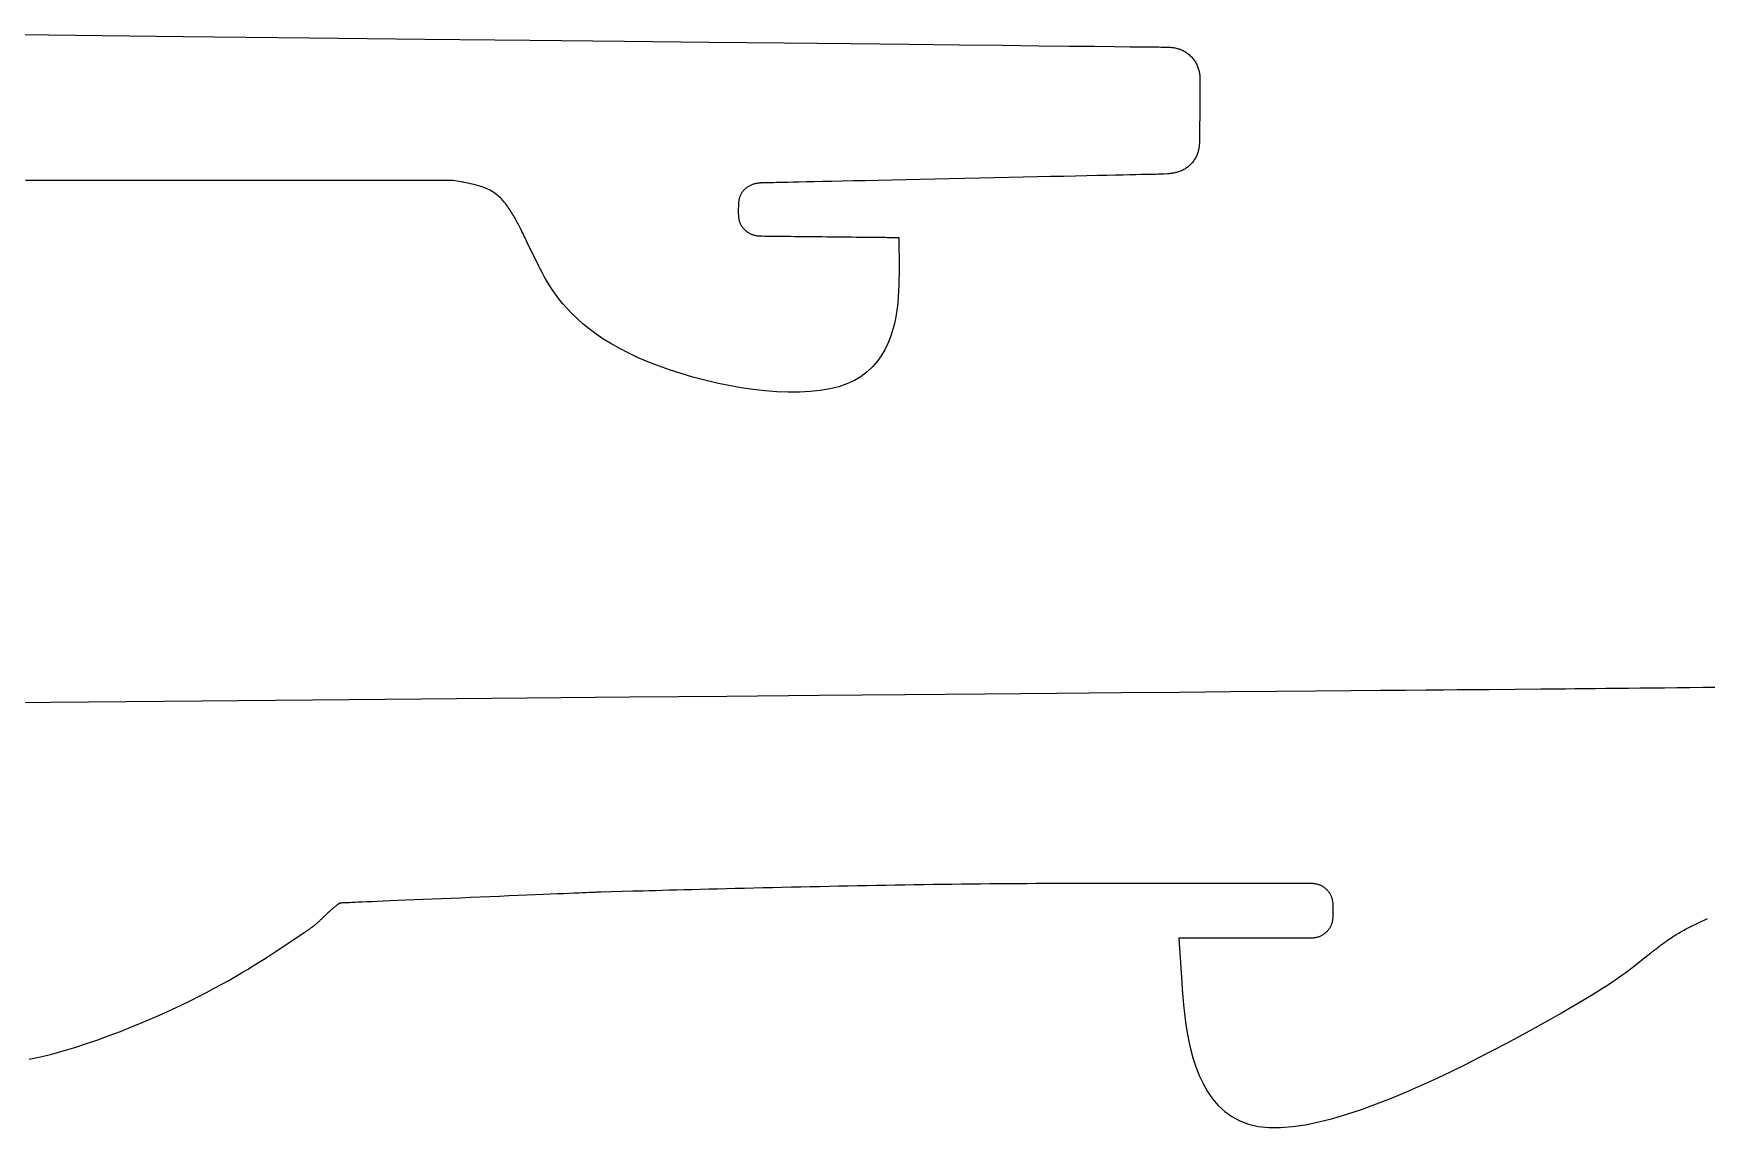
# Model space of a CAD drawing. Header units: millimetres. Extents: x -2860 to -1973, y -195 to 17.
# Drawn here: x -2269.6 to -2121.3, y -95.7 to 1.3 of the extents above; entities that cross this region are included whole.
import ezdxf

# ---------------------------------------------------------------- set-up
doc = ezdxf.new("R2010")
doc.units = ezdxf.units.MM

msp = doc.modelspace()

# ---------------------------------------------------------------- linework, layer by layer
at = {"flags": 128}
for points in [[(-2280.835111, 1.285868), (-2268.21741, 1.149498), (-2256.285277, 1.020537), (-2245.136649, 0.900044), (-2234.869465, 0.789078), (-2225.557177, 0.688432), (-2217.175302, 0.597842), (-2209.674871, 0.516778), (-2203.006914, 0.444712), (-2197.122463, 0.381113), (-2191.972547, 0.325454), (-2187.508199, 0.277204), (-2183.680449, 0.235834), (-2180.440328, 0.200815), (-2177.738867, 0.171618), (-2175.527097, 0.147714), (-2173.756048, 0.128572), (-2172.376753, 0.113665), (-2171.34024, 0.102463), (-2170.597543, 0.094436), (-2170.09969, 0.089055), (-2169.797714, 0.085791), (-2169.642645, 0.084115), (-2169.585515, 0.083498), (-2169.577353, 0.08341), (-2169.262033, 0.08002), (-2169.212417, 0.079454), (-2169.158352, 0.078649), (-2169.100119, 0.077413), (-2169.037999, 0.075559), (-2168.972273, 0.072896), (-2168.903222, 0.069236), (-2168.831127, 0.064388), (-2168.756268, 0.058163), (-2168.678928, 0.050373), (-2168.599386, 0.040827), (-2168.517924, 0.029336), (-2168.434823, 0.015711), (-2168.350363, -0.000237), (-2168.264825, -0.018699), (-2168.178492, -0.039863), (-2168.091642, -0.063918), (-2168.004558, -0.091055), (-2167.91752, -0.121463), (-2167.83081, -0.15533), (-2167.744707, -0.192847), (-2167.659472, -0.234147), (-2167.575276, -0.279135), (-2167.492268, -0.327662), (-2167.410598, -0.379578), (-2167.330415, -0.434734), (-2167.251868, -0.49298), (-2167.175108, -0.554165), (-2167.100284, -0.61814), (-2167.027545, -0.684756), (-2166.957042, -0.753861), (-2166.888922, -0.825307), (-2166.823337, -0.898944), (-2166.760435, -0.974621), (-2166.700366, -1.052189), (-2166.64328, -1.131498), (-2166.589325, -1.212399), (-2166.538653, -1.294741), (-2166.491411, -1.378374), (-2166.44775, -1.463149), (-2166.407819, -1.548916), (-2166.371711, -1.635504), (-2166.339286, -1.722654), (-2166.310349, -1.81009), (-2166.284704, -1.897532), (-2166.262155, -1.9847), (-2166.242505, -2.071318), (-2166.22556, -2.157105), (-2166.211123, -2.241784), (-2166.198999, -2.325075), (-2166.18899, -2.4067), (-2166.180902, -2.48638), (-2166.174538, -2.563837), (-2166.169703, -2.638792), (-2166.1662, -2.710965), (-2166.163834, -2.78008), (-2166.162408, -2.845856), (-2166.161727, -2.908014), (-2166.161595, -2.966278), (-2166.161816, -3.020367), (-2166.164798, -3.385448), (-2166.164798, -3.385539), (-2166.164804, -3.386181), (-2166.164818, -3.387923), (-2166.164845, -3.391316), (-2166.16489, -3.39691), (-2166.164957, -3.405255), (-2166.165051, -3.416901), (-2166.165176, -3.432399), (-2166.165336, -3.452298), (-2166.165537, -3.477149), (-2166.165781, -3.507502), (-2166.166074, -3.543908), (-2166.166421, -3.586916), (-2166.166825, -3.637077), (-2166.167291, -3.69494), (-2166.167824, -3.761057), (-2166.168428, -3.835977), (-2166.169107, -3.920251), (-2166.169866, -4.014428), (-2166.170709, -4.11906), (-2166.171638, -4.23442), (-2166.172648, -4.359685), (-2166.173728, -4.493752), (-2166.17487, -4.635523), (-2166.176066, -4.783896), (-2166.177306, -4.937771), (-2166.178581, -5.096048), (-2166.179883, -5.257626), (-2166.181203, -5.421405), (-2166.182531, -5.586284), (-2166.18386, -5.751164), (-2166.18518, -5.914943), (-2166.186481, -6.076521), (-2166.187757, -6.234798), (-2166.188997, -6.388673), (-2166.190192, -6.537046), (-2166.191335, -6.678816), (-2166.192415, -6.812884), (-2166.193424, -6.938148), (-2166.194354, -7.053509), (-2166.195197, -7.15814), (-2166.195956, -7.252318), (-2166.196635, -7.336591), (-2166.197238, -7.411512), (-2166.197771, -7.477628), (-2166.198237, -7.535492), (-2166.198642, -7.585653), (-2166.198988, -7.628661), (-2166.199281, -7.665066), (-2166.199526, -7.69542), (-2166.199726, -7.720271), (-2166.199887, -7.74017), (-2166.200012, -7.755667), (-2166.200105, -7.767314), (-2166.200173, -7.775658), (-2166.200218, -7.781252), (-2166.200245, -7.784645), (-2166.200259, -7.786388), (-2166.200264, -7.787029), (-2166.200265, -7.787121), (-2166.202704, -8.085741), (-2166.203117, -8.13273), (-2166.203737, -8.183934), (-2166.204737, -8.23909), (-2166.206287, -8.297932), (-2166.208558, -8.360198), (-2166.211723, -8.425624), (-2166.215951, -8.493944), (-2166.221415, -8.564896), (-2166.228286, -8.638216), (-2166.236735, -8.713639), (-2166.246933, -8.790901), (-2166.259051, -8.869739), (-2166.273261, -8.949888), (-2166.289734, -9.031085), (-2166.308641, -9.113065), (-2166.330154, -9.195564), (-2166.354443, -9.278319), (-2166.38168, -9.361065), (-2166.412037, -9.443539), (-2166.445684, -9.525477), (-2166.482743, -9.606636), (-2166.523135, -9.686869), (-2166.566732, -9.766049), (-2166.613404, -9.844048), (-2166.663024, -9.92074), (-2166.715462, -9.996), (-2166.77059, -10.0697), (-2166.828279, -10.141713), (-2166.8884, -10.211914), (-2166.950826, -10.280176), (-2167.015426, -10.346372), (-2167.082073, -10.410376), (-2167.150638, -10.472061), (-2167.220992, -10.531301), (-2167.293006, -10.587969), (-2167.366553, -10.641938), (-2167.441502, -10.693083), (-2167.517726, -10.741276), (-2167.595096, -10.786392), (-2167.673483, -10.828303), (-2167.752737, -10.866929), (-2167.832615, -10.902373), (-2167.912854, -10.934785), (-2167.99319, -10.964313), (-2168.073359, -10.991106), (-2168.153099, -11.015315), (-2168.232144, -11.037088), (-2168.310231, -11.056573), (-2168.387097, -11.073921), (-2168.462477, -11.089281), (-2168.536108, -11.102801), (-2168.607727, -11.11463), (-2168.677068, -11.124919), (-2168.743869, -11.133816), (-2168.807866, -11.141469), (-2168.868794, -11.14803), (-2168.926391, -11.153646), (-2168.980392, -11.158466), (-2169.030534, -11.16264), (-2169.369014, -11.189508), (-2169.369749, -11.189524), (-2169.374901, -11.189636), (-2169.388883, -11.189942), (-2169.416112, -11.190536), (-2169.461003, -11.191517), (-2169.52797, -11.192979), (-2169.621431, -11.19502), (-2169.7458, -11.197736), (-2169.905493, -11.201223), (-2170.104925, -11.205578), (-2170.348512, -11.210897), (-2170.640669, -11.217277), (-2170.985811, -11.224813), (-2171.388355, -11.233604), (-2171.852715, -11.243744), (-2172.383308, -11.25533), (-2172.984547, -11.268459), (-2173.66085, -11.283227), (-2174.416632, -11.299731), (-2175.256307, -11.318067), (-2176.182084, -11.338283), (-2177.187339, -11.360234), (-2178.263242, -11.383728), (-2179.400961, -11.408572), (-2180.591666, -11.434573), (-2181.826526, -11.461538), (-2183.096709, -11.489275), (-2184.393386, -11.51759), (-2185.707724, -11.546291), (-2187.030893, -11.575184), (-2188.354062, -11.604078), (-2189.6684, -11.632779), (-2190.965077, -11.661094), (-2192.23526, -11.688831), (-2193.47012, -11.715796), (-2194.660825, -11.741797), (-2195.798544, -11.766641), (-2196.874447, -11.790135), (-2197.879703, -11.812086), (-2198.805479, -11.832302), (-2199.645155, -11.850638), (-2200.400936, -11.867142), (-2201.077239, -11.88191), (-2201.678478, -11.895039), (-2202.209071, -11.906625), (-2202.673431, -11.916765), (-2203.075975, -11.925556), (-2203.421117, -11.933092), (-2203.713274, -11.939472), (-2203.956861, -11.944791), (-2204.156293, -11.949146), (-2204.315986, -11.952633), (-2204.440355, -11.955349), (-2204.533816, -11.95739), (-2204.600784, -11.958852), (-2204.645674, -11.959833), (-2204.672903, -11.960427), (-2204.686885, -11.960732), (-2204.692037, -11.960845), (-2204.692773, -11.960861), (-2204.910248, -11.965656), (-2204.944468, -11.966431), (-2204.981759, -11.967398), (-2205.021929, -11.968675), (-2205.064786, -11.970382), (-2205.110139, -11.972638), (-2205.157795, -11.975562), (-2205.207564, -11.979275), (-2205.259254, -11.983895), (-2205.312673, -11.989541), (-2205.367629, -11.996334), (-2205.423931, -12.004391), (-2205.481387, -12.013833), (-2205.539806, -12.024779), (-2205.598996, -12.037348), (-2205.658765, -12.05166), (-2205.718922, -12.067834), (-2205.779275, -12.085989), (-2205.839633, -12.106244), (-2205.899803, -12.12872), (-2205.959594, -12.153534), (-2206.018829, -12.180773), (-2206.07739, -12.210382), (-2206.13517, -12.242275), (-2206.192066, -12.276365), (-2206.247972, -12.312563), (-2206.302784, -12.350782), (-2206.356397, -12.390935), (-2206.408707, -12.432935), (-2206.459609, -12.476693), (-2206.508997, -12.522123), (-2206.556768, -12.569136), (-2206.602816, -12.617647), (-2206.647037, -12.667566), (-2206.689327, -12.718806), (-2206.729579, -12.771281), (-2206.76769, -12.824903), (-2206.803556, -12.879583), (-2206.83707, -12.935236), (-2206.868129, -12.991772), (-2206.896627, -13.049106), (-2206.9225, -13.10713), (-2206.94584, -13.165666), (-2206.966778, -13.224517), (-2206.985447, -13.283485), (-2207.001979, -13.342372), (-2207.016506, -13.400981), (-2207.029159, -13.459115), (-2207.040071, -13.516576), (-2207.049372, -13.573167), (-2207.057196, -13.62869), (-2207.063675, -13.682948), (-2207.068939, -13.735743), (-2207.073121, -13.786878), (-2207.076353, -13.836155), (-2207.078767, -13.883377), (-2207.080495, -13.928347), (-2207.081668, -13.970867), (-2207.08242, -14.010739), (-2207.08288, -14.047767), (-2207.084959, -14.297739), (-2207.086654, -14.513726), (-2207.086899, -14.547712), (-2207.087033, -14.584747), (-2207.086922, -14.62464), (-2207.086431, -14.667201), (-2207.085423, -14.712238), (-2207.083764, -14.75956), (-2207.081319, -14.808977), (-2207.077951, -14.860298), (-2207.073526, -14.913332), (-2207.067908, -14.967888), (-2207.060962, -15.023775), (-2207.052552, -15.080803), (-2207.042544, -15.13878), (-2207.030801, -15.197516), (-2207.017188, -15.25682), (-2207.001571, -15.316501), (-2206.983813, -15.376368), (-2206.96378, -15.43623), (-2206.941336, -15.495896), (-2206.916345, -15.555177), (-2206.888712, -15.613894), (-2206.858502, -15.671932), (-2206.825819, -15.729188), (-2206.790766, -15.785559), (-2206.753448, -15.840944), (-2206.71397, -15.895239), (-2206.672435, -15.948341), (-2206.628948, -16.00015), (-2206.583612, -16.050562), (-2206.536533, -16.099475), (-2206.487814, -16.146786), (-2206.437559, -16.192393), (-2206.385873, -16.236193), (-2206.33286, -16.278085), (-2206.278624, -16.317965), (-2206.223269, -16.355732), (-2206.1669, -16.391282), (-2206.10962, -16.424514), (-2206.051534, -16.455324), (-2205.992747, -16.483611), (-2205.933376, -16.509311), (-2205.8736, -16.532514), (-2205.813611, -16.553351), (-2205.753603, -16.571949), (-2205.693767, -16.58844), (-2205.634296, -16.602952), (-2205.575384, -16.615615), (-2205.517221, -16.626558), (-2205.460002, -16.635911), (-2205.403918, -16.643804), (-2205.349162, -16.650365), (-2205.295927, -16.655724), (-2205.244406, -16.660011), (-2205.19479, -16.663355), (-2205.147273, -16.665885), (-2205.102047, -16.667732), (-2205.059305, -16.669024), (-2205.019239, -16.669892), (-2204.982042, -16.670463), (-2204.730968, -16.673308), (-2204.73072, -16.673311), (-2204.728987, -16.67333), (-2204.724281, -16.673381), (-2204.715117, -16.673481), (-2204.70001, -16.673647), (-2204.677472, -16.673893), (-2204.646018, -16.674237), (-2204.604163, -16.674694), (-2204.550419, -16.675282), (-2204.483301, -16.676016), (-2204.401323, -16.676912), (-2204.303, -16.677987), (-2204.186844, -16.679257), (-2204.05137, -16.680738), (-2203.895092, -16.682446), (-2203.716524, -16.684398), (-2203.51418, -16.68661), (-2203.286574, -16.689099), (-2203.03222, -16.691879), (-2202.749632, -16.694969), (-2202.438067, -16.698375), (-2202.099754, -16.702074), (-2201.737665, -16.706032), (-2201.354772, -16.710218), (-2200.954046, -16.714599), (-2200.538461, -16.719142), (-2200.110988, -16.723815), (-2199.674599, -16.728586), (-2199.232266, -16.733422), (-2198.78696, -16.73829), (-2198.341655, -16.743159), (-2197.899322, -16.747994), (-2197.462933, -16.752765), (-2197.035459, -16.757438), (-2196.619874, -16.761982), (-2196.219149, -16.766363), (-2195.836256, -16.770548), (-2195.474167, -16.774507), (-2195.135853, -16.778206), (-2194.824288, -16.781612), (-2194.5417, -16.784701), (-2194.287346, -16.787482), (-2194.05974, -16.78997), (-2193.857396, -16.792182), (-2193.678829, -16.794134), (-2193.522551, -16.795843), (-2193.387077, -16.797324), (-2193.270921, -16.798594), (-2193.172597, -16.799669), (-2193.090619, -16.800565), (-2193.023502, -16.801299), (-2192.969758, -16.801886), (-2192.927902, -16.802344), (-2192.896448, -16.802688), (-2192.873911, -16.802934), (-2192.858803, -16.803099), (-2192.849639, -16.803199), (-2192.844934, -16.803251), (-2192.8432, -16.80327), (-2192.842952, -16.803272)], [(-2192.842952, -16.803272), (-2192.838984, -19.587213), (-2192.83894, -20.02487), (-2192.842319, -20.499407), (-2192.852606, -21.005944), (-2192.873283, -21.539601), (-2192.907835, -22.0955), (-2192.959744, -22.66876), (-2193.032495, -23.254502), (-2193.12957, -23.847846), (-2193.254452, -24.443913), (-2193.410627, -25.037824), (-2193.601575, -25.624699), (-2193.830783, -26.199658), (-2194.101731, -26.757822), (-2194.417905, -27.294311), (-2194.782787, -27.804246), (-2195.199861, -28.282747), (-2195.672611, -28.724935), (-2196.204519, -29.12593), (-2196.799069, -29.480853), (-2197.459745, -29.784824), (-2198.188397, -30.034138), (-2198.980345, -30.229785), (-2199.829275, -30.373931), (-2200.728874, -30.468741), (-2201.672828, -30.51638), (-2202.654825, -30.519012), (-2203.66855, -30.478803), (-2204.70769, -30.397917), (-2205.765932, -30.27852), (-2206.836962, -30.122777), (-2207.914467, -29.932852), (-2208.992134, -29.710911), (-2210.063649, -29.459119), (-2211.122698, -29.17964), (-2212.162969, -28.87464), (-2213.178148, -28.546283), (-2214.161922, -28.196735), (-2215.107976, -27.828161), (-2216.009998, -27.442725), (-2216.861675, -27.042593), (-2217.658109, -26.629895), (-2218.400073, -26.206622), (-2219.089754, -25.774731), (-2219.729342, -25.33618), (-2220.321024, -24.892923), (-2220.86699, -24.44692), (-2221.369427, -24.000125), (-2221.830523, -23.554496), (-2222.252469, -23.11199), (-2222.637451, -22.674563), (-2222.987658, -22.244172), (-2223.305279, -21.822774), (-2223.592502, -21.412326), (-2223.851515, -21.014784), (-2224.084508, -20.632105), (-2224.293668, -20.266246), (-2224.481183, -19.919164), (-2224.649243, -19.592815), (-2224.800036, -19.289156), (-2225.79511, -17.23657), (-2226.015066, -16.782397), (-2226.049688, -16.710934), (-2226.087487, -16.633071), (-2226.128339, -16.549223), (-2226.172121, -16.459803), (-2226.218709, -16.365224), (-2226.267982, -16.2659), (-2226.319815, -16.162244), (-2226.374086, -16.054669), (-2226.430671, -15.943589), (-2226.489447, -15.829418), (-2226.550292, -15.712569), (-2226.613081, -15.593456), (-2226.677693, -15.472491), (-2226.744004, -15.350088), (-2226.81189, -15.226662), (-2226.881229, -15.102624), (-2226.951897, -14.97839), (-2227.023772, -14.854371), (-2227.09673, -14.730982), (-2227.170649, -14.608636), (-2227.245458, -14.487698), (-2227.321306, -14.368333), (-2227.398394, -14.25066), (-2227.476922, -14.134796), (-2227.557091, -14.020858), (-2227.639105, -13.908964), (-2227.723162, -13.799232), (-2227.809465, -13.691779), (-2227.898215, -13.586723), (-2227.989612, -13.48418), (-2228.083859, -13.384269), (-2228.181156, -13.287107), (-2228.281705, -13.192812), (-2228.385707, -13.101501), (-2228.493362, -13.013291), (-2228.604873, -12.9283), (-2228.72044, -12.846646), (-2228.840265, -12.768446), (-2228.964549, -12.693817), (-2229.093493, -12.622877), (-2229.227149, -12.555706), (-2229.364973, -12.492228), (-2229.506273, -12.432331), (-2229.650355, -12.375902), (-2229.796526, -12.322828), (-2229.944094, -12.272997), (-2230.092366, -12.226294), (-2230.240648, -12.182609), (-2230.388248, -12.141827), (-2230.534473, -12.103836), (-2230.67863, -12.068523), (-2230.820025, -12.035776), (-2230.957966, -12.00548), (-2231.091761, -11.977525), (-2231.220715, -11.951795), (-2231.344136, -11.92818), (-2231.461332, -11.906565), (-2231.571608, -11.886839), (-2231.674273, -11.868888), (-2232.368478, -11.749297), (-2232.369852, -11.749297), (-2232.379473, -11.749296), (-2232.405586, -11.749293), (-2232.456438, -11.749287), (-2232.540274, -11.749278), (-2232.665342, -11.749265), (-2232.839887, -11.749246), (-2233.072156, -11.74922), (-2233.370394, -11.749188), (-2233.742849, -11.749147), (-2234.197765, -11.749098), (-2234.743391, -11.749038), (-2235.38797, -11.748968), (-2236.139751, -11.748886), (-2237.006979, -11.748791), (-2237.9979, -11.748683), (-2239.120761, -11.748561), (-2240.383808, -11.748423), (-2241.795287, -11.748269), (-2243.363444, -11.748098), (-2245.092402, -11.74791), (-2246.969792, -11.747705), (-2248.979122, -11.747486), (-2251.1039, -11.747254), (-2253.327631, -11.747012), (-2255.633825, -11.74676), (-2258.005989, -11.746502), (-2260.42763, -11.746238), (-2262.882257, -11.74597), (-2265.353375, -11.745701), (-2267.824494, -11.745431), (-2270.27912, -11.745164)], [(-2120.434953, -56.70011), (-2121.589797, -56.713578), (-2122.734024, -56.726569), (-2123.864598, -56.73908), (-2124.978485, -56.75111), (-2126.07265, -56.762655), (-2127.14406, -56.773712), (-2128.189678, -56.784277), (-2129.206471, -56.794349), (-2130.191403, -56.803924), (-2131.14144, -56.813), (-2132.053548, -56.821572), (-2132.924692, -56.829639), (-2133.751837, -56.837198), (-2134.531948, -56.844244), (-2135.261991, -56.850777), (-2135.938931, -56.856792), (-2140.504547, -56.897175), (-2140.51014, -56.897224), (-2140.549289, -56.89757), (-2140.655551, -56.898509), (-2140.862482, -56.900337), (-2141.203638, -56.903351), (-2141.712577, -56.907848), (-2142.422853, -56.914123), (-2143.368025, -56.922474), (-2144.581647, -56.933197), (-2146.097276, -56.946588), (-2147.94847, -56.962944), (-2150.168783, -56.982561), (-2152.791773, -57.005736), (-2155.850996, -57.032765), (-2159.380008, -57.063945), (-2163.412365, -57.099572), (-2167.981625, -57.139943), (-2173.121343, -57.185354), (-2178.865076, -57.236102), (-2185.24638, -57.292483), (-2192.282033, -57.354645), (-2199.921701, -57.422144), (-2208.098271, -57.494386), (-2216.74463, -57.57078), (-2225.793665, -57.650731), (-2235.178265, -57.733647), (-2244.831315, -57.818934), (-2254.685704, -57.906001), (-2264.674318, -57.994254), (-2274.730044, -58.083099)], [(-2269.957397, -89.670173), (-2268.956279, -89.450717), (-2267.942487, -89.198409), (-2266.920708, -88.916713), (-2265.895626, -88.609093), (-2264.871927, -88.279017), (-2263.854296, -87.929948), (-2262.847418, -87.565353), (-2261.855979, -87.188696), (-2260.884663, -86.803442), (-2259.938156, -86.413057), (-2259.021144, -86.021007), (-2258.137478, -85.630319), (-2257.28768, -85.242275), (-2256.471438, -84.857719), (-2255.68844, -84.477495), (-2254.938375, -84.102449), (-2254.220931, -83.733423), (-2253.535797, -83.371263), (-2252.88266, -83.016814), (-2252.261209, -82.670918), (-2251.671132, -82.334421), (-2251.112117, -82.008167), (-2250.583853, -81.693001), (-2250.086029, -81.389767), (-2249.618331, -81.099308), (-2249.18045, -80.82247), (-2248.772072, -80.560097), (-2248.392886, -80.313034), (-2248.042582, -80.082124), (-2247.720845, -79.868212), (-2245.564338, -78.426361), (-2245.371665, -78.297554), (-2245.341347, -78.277278), (-2245.308311, -78.255134), (-2245.272728, -78.231187), (-2245.234768, -78.205503), (-2245.194604, -78.178144), (-2245.152407, -78.149177), (-2245.108348, -78.118666), (-2245.062599, -78.086675), (-2245.015331, -78.053268), (-2244.966715, -78.018512), (-2244.916922, -77.98247), (-2244.866125, -77.945207), (-2244.814495, -77.906787), (-2244.762202, -77.867276), (-2244.709419, -77.826738), (-2244.656316, -77.785237), (-2244.603065, -77.742838), (-2244.549838, -77.699606), (-2244.496806, -77.655605), (-2244.444139, -77.610901), (-2244.391975, -77.565556), (-2244.340305, -77.519627), (-2244.289087, -77.473171), (-2244.238278, -77.426242), (-2244.187835, -77.378898), (-2244.137714, -77.331194), (-2244.087874, -77.283185), (-2244.03827, -77.234927), (-2243.988861, -77.186477), (-2243.939603, -77.137889), (-2243.890453, -77.08922), (-2243.841368, -77.040526), (-2243.792305, -76.991862), (-2243.743222, -76.943285), (-2243.694076, -76.894849), (-2243.644822, -76.846611), (-2243.59542, -76.798627), (-2243.545825, -76.750953), (-2243.495995, -76.703643), (-2243.445886, -76.656754), (-2243.395488, -76.610347), (-2243.344919, -76.564497), (-2243.294329, -76.519286), (-2243.243866, -76.474794), (-2243.193681, -76.431103), (-2243.143924, -76.388293), (-2243.094743, -76.346445), (-2243.04629, -76.30564), (-2242.998714, -76.265959), (-2242.952164, -76.227483), (-2242.906791, -76.190292), (-2242.862743, -76.154468), (-2242.820171, -76.120092), (-2242.779225, -76.087244), (-2242.740054, -76.056005), (-2242.702808, -76.026456), (-2242.667636, -75.998678), (-2242.634689, -75.972752), (-2242.604116, -75.948759), (-2242.397821, -75.787143), (-2242.397339, -75.787122), (-2242.393965, -75.786981), (-2242.384808, -75.786596), (-2242.366974, -75.785847), (-2242.337574, -75.784611), (-2242.293713, -75.782769), (-2242.232501, -75.780197), (-2242.151046, -75.776775), (-2242.046456, -75.77238), (-2241.915839, -75.766893), (-2241.756303, -75.76019), (-2241.564956, -75.75215), (-2241.338907, -75.742653), (-2241.075263, -75.731576), (-2240.771132, -75.718799), (-2240.423623, -75.704198), (-2240.029843, -75.687654), (-2239.586902, -75.669044), (-2239.091906, -75.648247), (-2238.541965, -75.625142), (-2237.935631, -75.599667), (-2237.277244, -75.572006), (-2236.572586, -75.5424), (-2235.827442, -75.511093), (-2235.047595, -75.478329), (-2234.238829, -75.444349), (-2233.406928, -75.409397), (-2232.557676, -75.373717), (-2231.696856, -75.33755), (-2230.830252, -75.30114), (-2229.963648, -75.264731), (-2229.102828, -75.228564), (-2228.253576, -75.192884), (-2227.421675, -75.157932), (-2226.612909, -75.123952), (-2225.833062, -75.091188), (-2225.087918, -75.059881), (-2224.38326, -75.030275), (-2223.724872, -75.002614), (-2223.118539, -74.977139), (-2222.568598, -74.954034), (-2222.073602, -74.933237), (-2221.63066, -74.914627), (-2221.236881, -74.898083), (-2220.889372, -74.883482), (-2220.585241, -74.870705), (-2220.321597, -74.859628), (-2220.095548, -74.850131), (-2219.904201, -74.842091), (-2219.744665, -74.835388), (-2219.614048, -74.829901), (-2219.509457, -74.825506), (-2219.428002, -74.822084), (-2219.366791, -74.819512), (-2219.32293, -74.81767), (-2219.293529, -74.816434), (-2219.275696, -74.815685), (-2219.266538, -74.8153), (-2219.263165, -74.815159), (-2219.262683, -74.815138), (-2216.442448, -74.740938), (-2215.998619, -74.729263), (-2215.514633, -74.716546), (-2214.992636, -74.702859), (-2214.434774, -74.68827), (-2213.843193, -74.672853), (-2213.220041, -74.656677), (-2212.567463, -74.639814), (-2211.887606, -74.622334), (-2211.182616, -74.604309), (-2210.454639, -74.58581), (-2209.705821, -74.566906), (-2208.938309, -74.54767), (-2208.154249, -74.528172), (-2207.355788, -74.508484), (-2206.545071, -74.488675), (-2205.724246, -74.468817), (-2204.895458, -74.448981), (-2204.060853, -74.429239), (-2203.222578, -74.40966), (-2202.38278, -74.390315), (-2201.543236, -74.371269), (-2200.704254, -74.352554), (-2199.865772, -74.334194), (-2199.02773, -74.316216), (-2198.190066, -74.298643), (-2197.35272, -74.281501), (-2196.51563, -74.264816), (-2195.678736, -74.248612), (-2194.841976, -74.232914), (-2194.005289, -74.217748), (-2193.168615, -74.203138), (-2192.331892, -74.18911), (-2191.49506, -74.175688), (-2190.658057, -74.162898), (-2189.820822, -74.150765), (-2188.983295, -74.139314), (-2188.145414, -74.12857), (-2187.307118, -74.118558), (-2186.468347, -74.109303), (-2185.629039, -74.100831), (-2184.7895, -74.093154), (-2183.951508, -74.086245), (-2183.117205, -74.080062), (-2182.288737, -74.074566), (-2181.468246, -74.069715), (-2180.657876, -74.06547), (-2179.859771, -74.06179), (-2179.076076, -74.058635), (-2178.308933, -74.055964), (-2177.560487, -74.053737), (-2176.832882, -74.051914), (-2176.12826, -74.050454), (-2175.448767, -74.049317), (-2174.796546, -74.048463), (-2174.173741, -74.04785), (-2173.582495, -74.04744), (-2173.024952, -74.047191), (-2172.503257, -74.047063), (-2172.019553, -74.047016), (-2168.757403, -74.04701), (-2168.757153, -74.04701), (-2168.755403, -74.04701), (-2168.750651, -74.04701), (-2168.741399, -74.04701), (-2168.726144, -74.04701), (-2168.703387, -74.04701), (-2168.671628, -74.04701), (-2168.629365, -74.04701), (-2168.575099, -74.04701), (-2168.507329, -74.04701), (-2168.424554, -74.04701), (-2168.325274, -74.04701), (-2168.207989, -74.04701), (-2168.071198, -74.04701), (-2167.913401, -74.04701), (-2167.733097, -74.04701), (-2167.528786, -74.04701), (-2167.298967, -74.04701), (-2167.04214, -74.04701), (-2166.756804, -74.04701), (-2166.44221, -74.04701), (-2166.100608, -74.04701), (-2165.734998, -74.04701), (-2165.348383, -74.04701), (-2164.943761, -74.04701), (-2164.524136, -74.04701), (-2164.092506, -74.04701), (-2163.651875, -74.04701), (-2163.205241, -74.04701), (-2162.755606, -74.04701), (-2162.305971, -74.04701), (-2161.859338, -74.04701), (-2161.418706, -74.04701), (-2160.987076, -74.04701), (-2160.567451, -74.04701), (-2160.16283, -74.04701), (-2159.776214, -74.04701), (-2159.410604, -74.04701), (-2159.069002, -74.04701), (-2158.754408, -74.04701), (-2158.469072, -74.04701), (-2158.212245, -74.04701), (-2157.982427, -74.04701), (-2157.778115, -74.04701), (-2157.597811, -74.04701), (-2157.440014, -74.04701), (-2157.303223, -74.04701), (-2157.185938, -74.04701), (-2157.086658, -74.04701), (-2157.003884, -74.04701), (-2156.936113, -74.04701), (-2156.881847, -74.04701), (-2156.839584, -74.04701), (-2156.807825, -74.04701), (-2156.785068, -74.04701), (-2156.769814, -74.04701), (-2156.760561, -74.04701), (-2156.755809, -74.04701), (-2156.754059, -74.04701), (-2156.753809, -74.04701), (-2156.536292, -74.04701), (-2156.502065, -74.047032), (-2156.464769, -74.047186), (-2156.424595, -74.047606), (-2156.381737, -74.048424), (-2156.336388, -74.049771), (-2156.288741, -74.051782), (-2156.238988, -74.054588), (-2156.187322, -74.058322), (-2156.133937, -74.063117), (-2156.079025, -74.069104), (-2156.022778, -74.076418), (-2155.965391, -74.085189), (-2155.907055, -74.095552), (-2155.847963, -74.107638), (-2155.788309, -74.121579), (-2155.728286, -74.13751), (-2155.668085, -74.155561), (-2155.607901, -74.175866), (-2155.547925, -74.198558), (-2155.488351, -74.223768), (-2155.429357, -74.25159), (-2155.371062, -74.28196), (-2155.313568, -74.314776), (-2155.25698, -74.349934), (-2155.201401, -74.38733), (-2155.146935, -74.426862), (-2155.093686, -74.468427), (-2155.041758, -74.511922), (-2154.991253, -74.557243), (-2154.942276, -74.604287), (-2154.89493, -74.652952), (-2154.84932, -74.703134), (-2154.805548, -74.754729), (-2154.763718, -74.807636), (-2154.723935, -74.86175), (-2154.686301, -74.916969), (-2154.650921, -74.973189), (-2154.617898, -75.030308), (-2154.587336, -75.088222), (-2154.559338, -75.146829), (-2154.533969, -75.206009), (-2154.511134, -75.265587), (-2154.490701, -75.325372), (-2154.472535, -75.385171), (-2154.456504, -75.444793), (-2154.442475, -75.504046), (-2154.430312, -75.56274), (-2154.419885, -75.620683), (-2154.411058, -75.677683), (-2154.403698, -75.733549), (-2154.397672, -75.788089), (-2154.392848, -75.841112), (-2154.38909, -75.892426), (-2154.386266, -75.94184), (-2154.384243, -75.989163), (-2154.382887, -76.034202), (-2154.382064, -76.076767), (-2154.381642, -76.116666), (-2154.381486, -76.153708), (-2154.381464, -76.403729), (-2154.381464, -76.403731), (-2154.381464, -76.403744), (-2154.381465, -76.403778), (-2154.381466, -76.403845), (-2154.381468, -76.403955), (-2154.38147, -76.40412), (-2154.381474, -76.404349), (-2154.38148, -76.404655), (-2154.381486, -76.405047), (-2154.381495, -76.405538), (-2154.381505, -76.406136), (-2154.381517, -76.406854), (-2154.381532, -76.407702), (-2154.381549, -76.408692), (-2154.381568, -76.409833), (-2154.381591, -76.411137), (-2154.381616, -76.412614), (-2154.381644, -76.414276), (-2154.381676, -76.416134), (-2154.381712, -76.418197), (-2154.381751, -76.420472), (-2154.381793, -76.422943), (-2154.381838, -76.425587), (-2154.381886, -76.428383), (-2154.381936, -76.431309), (-2154.381989, -76.434343), (-2154.382042, -76.437465), (-2154.382097, -76.440652), (-2154.382152, -76.443882), (-2154.382208, -76.447133), (-2154.382264, -76.450385), (-2154.382319, -76.453615), (-2154.382374, -76.456801), (-2154.382427, -76.459923), (-2154.382479, -76.462958), (-2154.382529, -76.465884), (-2154.382577, -76.46868), (-2154.382622, -76.471324), (-2154.382665, -76.473794), (-2154.382704, -76.476069), (-2154.382739, -76.478133), (-2154.382771, -76.47999), (-2154.3828, -76.481652), (-2154.382825, -76.48313), (-2154.382847, -76.484434), (-2154.382867, -76.485575), (-2154.382884, -76.486564), (-2154.382898, -76.487412), (-2154.382911, -76.48813), (-2154.382921, -76.488729), (-2154.382929, -76.489219), (-2154.382936, -76.489611), (-2154.382941, -76.489917), (-2154.382945, -76.490147), (-2154.382948, -76.490311), (-2154.38295, -76.490422), (-2154.382951, -76.490488), (-2154.382952, -76.490523), (-2154.382952, -76.490536), (-2154.382952, -76.490537), (-2154.382952, -76.490539), (-2154.382952, -76.490552), (-2154.382951, -76.490586), (-2154.38295, -76.490653), (-2154.382948, -76.490763), (-2154.382945, -76.490928), (-2154.382941, -76.491158), (-2154.382936, -76.491463), (-2154.382929, -76.491856), (-2154.382921, -76.492346), (-2154.382911, -76.492944), (-2154.382898, -76.493662), (-2154.382884, -76.494511), (-2154.382867, -76.4955), (-2154.382847, -76.496641), (-2154.382825, -76.497945), (-2154.3828, -76.499423), (-2154.382771, -76.501085), (-2154.382739, -76.502942), (-2154.382704, -76.505005), (-2154.382665, -76.50728), (-2154.382622, -76.509751), (-2154.382577, -76.512395), (-2154.382529, -76.515191), (-2154.382479, -76.518117), (-2154.382427, -76.521152), (-2154.382374, -76.524273), (-2154.382319, -76.52746), (-2154.382264, -76.53069), (-2154.382208, -76.533941), (-2154.382152, -76.537193), (-2154.382097, -76.540423), (-2154.382042, -76.54361), (-2154.381989, -76.546731), (-2154.381936, -76.549766), (-2154.381886, -76.552692), (-2154.381838, -76.555488), (-2154.381793, -76.558132), (-2154.381751, -76.560602), (-2154.381712, -76.562878), (-2154.381676, -76.564941), (-2154.381644, -76.566798), (-2154.381616, -76.56846), (-2154.381591, -76.569938), (-2154.381568, -76.571242), (-2154.381549, -76.572383), (-2154.381532, -76.573372), (-2154.381517, -76.57422), (-2154.381505, -76.574938), (-2154.381495, -76.575537), (-2154.381486, -76.576027), (-2154.38148, -76.57642), (-2154.381474, -76.576725), (-2154.38147, -76.576955), (-2154.381468, -76.577119), (-2154.381466, -76.57723), (-2154.381465, -76.577297), (-2154.381464, -76.577331), (-2154.381464, -76.577344), (-2154.381464, -76.577346), (-2154.381464, -76.793333), (-2154.381486, -76.827319), (-2154.381642, -76.864353), (-2154.382066, -76.904244), (-2154.382892, -76.946801), (-2154.384253, -76.991832), (-2154.386284, -77.039145), (-2154.389118, -77.088549), (-2154.39289, -77.139852), (-2154.397733, -77.192863), (-2154.403781, -77.247391), (-2154.411168, -77.303245), (-2154.420027, -77.360231), (-2154.430494, -77.41816), (-2154.442701, -77.476839), (-2154.456783, -77.536078), (-2154.472874, -77.595684), (-2154.491107, -77.655467), (-2154.511616, -77.715234), (-2154.534536, -77.774794), (-2154.559999, -77.833957), (-2154.588101, -77.892544), (-2154.618776, -77.950439), (-2154.651918, -78.007538), (-2154.687423, -78.063738), (-2154.725186, -78.118936), (-2154.7651, -78.17303), (-2154.807062, -78.225916), (-2154.850965, -78.277491), (-2154.896706, -78.327652), (-2154.944177, -78.376296), (-2154.993276, -78.423321), (-2155.043895, -78.468622), (-2155.095931, -78.512098), (-2155.149277, -78.553644), (-2155.20383, -78.593159), (-2155.259483, -78.630538), (-2155.316131, -78.66568), (-2155.373669, -78.69848), (-2155.431993, -78.728836), (-2155.490997, -78.756646), (-2155.550561, -78.781844), (-2155.610509, -78.804525), (-2155.670648, -78.82482), (-2155.730788, -78.842863), (-2155.790738, -78.858786), (-2155.850305, -78.872721), (-2155.909299, -78.884802), (-2155.967528, -78.895159), (-2156.024801, -78.903927), (-2156.080926, -78.911237), (-2156.135712, -78.917222), (-2156.188968, -78.922014), (-2156.240502, -78.925746), (-2156.290123, -78.928551), (-2156.337639, -78.930561), (-2156.382859, -78.931908), (-2156.425592, -78.932725), (-2156.465646, -78.933144), (-2156.502831, -78.933299), (-2156.753809, -78.933321), (-2156.754044, -78.933321), (-2156.75569, -78.933321), (-2156.760158, -78.933321), (-2156.768859, -78.933321), (-2156.783205, -78.933321), (-2156.804605, -78.933321), (-2156.834471, -78.933321), (-2156.874215, -78.933321), (-2156.925246, -78.933321), (-2156.988976, -78.933321), (-2157.066817, -78.933321), (-2157.160178, -78.933321), (-2157.270472, -78.933321), (-2157.399109, -78.933321), (-2157.5475, -78.933321), (-2157.717055, -78.933321), (-2157.909187, -78.933321), (-2158.125306, -78.933321), (-2158.366824, -78.933321), (-2158.63515, -78.933321), (-2158.930991, -78.933321), (-2159.25223, -78.933321), (-2159.596045, -78.933321), (-2159.959614, -78.933321), (-2160.340115, -78.933321), (-2160.734727, -78.933321), (-2161.140626, -78.933321), (-2161.554991, -78.933321), (-2161.975001, -78.933321), (-2162.397832, -78.933321), (-2162.820664, -78.933321), (-2163.240673, -78.933321), (-2163.655038, -78.933321), (-2164.060938, -78.933321), (-2164.455549, -78.933321), (-2164.83605, -78.933321), (-2165.199619, -78.933321), (-2165.543435, -78.933321), (-2165.864674, -78.933321), (-2166.160514, -78.933321), (-2166.428841, -78.933321), (-2166.670358, -78.933321), (-2166.886477, -78.933321), (-2167.078609, -78.933321), (-2167.248165, -78.933321), (-2167.396556, -78.933321), (-2167.525192, -78.933321), (-2167.635486, -78.933321), (-2167.728847, -78.933321), (-2167.806688, -78.933321), (-2167.870418, -78.933321), (-2167.92145, -78.933321), (-2167.961193, -78.933321), (-2167.991059, -78.933321), (-2168.01246, -78.933321), (-2168.026805, -78.933321), (-2168.035506, -78.933321), (-2168.039974, -78.933321), (-2168.04162, -78.933321), (-2168.041856, -78.933321), (-2167.776966, -82.854738), (-2167.734597, -83.471016), (-2167.684355, -84.138038), (-2167.622343, -84.84773), (-2167.544662, -85.592016), (-2167.447414, -86.362819), (-2167.3267, -87.152064), (-2167.178622, -87.951676), (-2166.999281, -88.753577), (-2166.784779, -89.549692), (-2166.531217, -90.331945), (-2166.234696, -91.092261), (-2165.891319, -91.822563), (-2165.497186, -92.514775), (-2165.0484, -93.160823), (-2164.541062, -93.752629), (-2163.971272, -94.282118), (-2163.335134, -94.741213), (-2162.628747, -95.12184), (-2161.848215, -95.415922), (-2160.989637, -95.615384), (-2160.05105, -95.714625), (-2159.038225, -95.71795), (-2157.958865, -95.632142), (-2156.820677, -95.463982), (-2155.631363, -95.220252), (-2154.398629, -94.907732), (-2153.130179, -94.533204), (-2151.833718, -94.103451), (-2150.516951, -93.625252), (-2149.187582, -93.105391), (-2147.853316, -92.550647), (-2146.521857, -91.967804), (-2145.200911, -91.363641), (-2143.89818, -90.744942), (-2142.621371, -90.118487), (-2141.378188, -89.491057), (-2140.176335, -88.869435), (-2139.023517, -88.260401), (-2137.927439, -87.670738), (-2136.895805, -87.107226), (-2135.934549, -86.575334), (-2135.042523, -86.075275), (-2134.216808, -85.605951), (-2133.454484, -85.166261), (-2132.752633, -84.755106), (-2132.108335, -84.371387), (-2131.518672, -84.014003), (-2130.980724, -83.681856), (-2130.491573, -83.373846), (-2130.048299, -83.088873), (-2129.647983, -82.825837), (-2129.287707, -82.58364), (-2128.964551, -82.361181), (-2128.675596, -82.157361), (-2128.417923, -81.971081), (-2128.188613, -81.801241), (-2127.984747, -81.646741), (-2127.803406, -81.506482), (-2127.641671, -81.379364), (-2126.57877, -80.534809), (-2126.223394, -80.252393), (-2126.167461, -80.207956), (-2126.106433, -80.159545), (-2126.040546, -80.107421), (-2125.970033, -80.051848), (-2125.895131, -79.993086), (-2125.816076, -79.931397), (-2125.733102, -79.867044), (-2125.646444, -79.800289), (-2125.556339, -79.731393), (-2125.463021, -79.660619), (-2125.366726, -79.588228), (-2125.267689, -79.514483), (-2125.166145, -79.439645), (-2125.062331, -79.363977), (-2124.95648, -79.28774), (-2124.848829, -79.211197), (-2124.739613, -79.134609), (-2124.629067, -79.058238), (-2124.517426, -78.982346), (-2124.404927, -78.907196), (-2124.291765, -78.833001), (-2124.177988, -78.759787), (-2124.063601, -78.687529), (-2123.948613, -78.616204), (-2123.83303, -78.54579), (-2123.716861, -78.476263), (-2123.600113, -78.407599), (-2123.482792, -78.339775), (-2123.364908, -78.272768), (-2123.246466, -78.206555), (-2123.127474, -78.141113), (-2123.00794, -78.076417), (-2122.887871, -78.012446), (-2122.767275, -77.949175), (-2122.646159, -77.886581), (-2122.52453, -77.824641), (-2122.402396, -77.763332), (-2122.279764, -77.702631), (-2122.156642, -77.642513), (-2122.033036, -77.582957), (-2121.909012, -77.52396), (-2121.784857, -77.465608), (-2121.660917, -77.40801), (-2121.537537, -77.351273), (-2121.415063, -77.295505), (-2121.29384, -77.240815), (-2121.174213, -77.187309)]]:
    msp.add_lwpolyline(points, dxfattribs=at)

doc.saveas('drawing.dxf')
